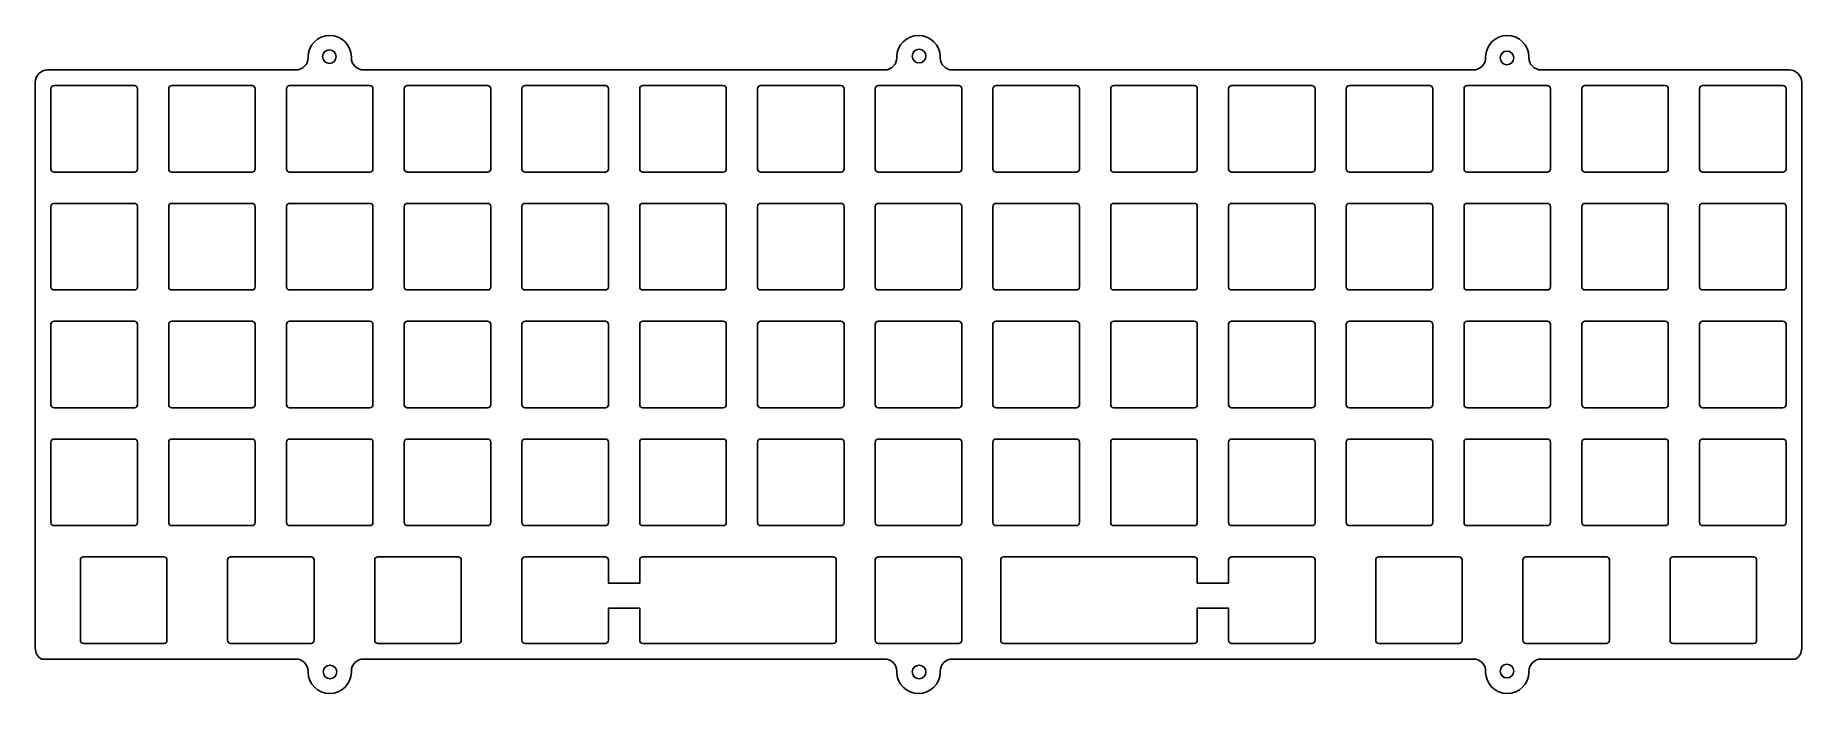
# Model space of a CAD drawing. Header units: millimetres. Extents: x 73 to 358, y -177 to -70.
import ezdxf

# ---------------------------------------------------------------- set-up
doc = ezdxf.new("R2010")
doc.units = ezdxf.units.MM
doc.layers.get('0').update_dxf_attribs({"linetype": 'CONTINUOUS'})

msp = doc.modelspace()

# ---------------------------------------------------------------- linework, layer by layer
for p, q in [((116.651789, -74.058077), (116.651789, -73.958077)), ((123.651789, -73.958077), (123.651789, -74.058077)), ((211.901789, -74.058077), (211.901789, -73.958077)), ((218.901789, -73.958077), (218.901789, -74.058077)), ((307.151789, -74.058077), (307.151789, -73.958077)), ((314.151789, -73.958077), (314.151789, -74.058077)), ((74.526789, -76.057953), (114.674104, -76.057953)), ((125.629474, -76.057953), (209.924104, -76.057953)), ((220.879474, -76.057953), (305.174104, -76.057953)), ((316.129474, -76.057953), (356.276789, -76.057953)), ((72.526789, -169.585108), (72.526789, -78.057953)), ((358.276789, -78.057953), (358.276789, -169.585108)), ((114.651789, -171.308077), (73.526789, -171.308077)), ((209.901789, -171.308077), (125.651789, -171.308077)), ((305.151789, -171.308077), (220.901789, -171.308077)), ((357.276789, -171.308077), (316.151789, -171.308077)), ((116.651789, -173.408077), (116.651789, -173.308077)), ((123.651789, -173.308077), (123.651789, -173.408077)), ((211.901789, -173.408077), (211.901789, -173.308077)), ((218.901789, -173.308077), (218.901789, -173.408077)), ((307.151789, -173.408077), (307.151789, -173.308077)), ((314.151789, -173.308077), (314.151789, -173.408077))]:
    msp.add_line(p, q)
for points in [[(88.551789, -78.582953), (75.551789, -78.582953, 0.4142135624), (75.051789, -79.082953), (75.051789, -92.082953, 0.4142135624), (75.551789, -92.582953), (88.551789, -92.582953, 0.4142135624), (89.051789, -92.082953), (89.051789, -79.082953, 0.4142135624)], [(108.101789, -92.082953), (108.101789, -79.082953, 0.4142135624), (107.601789, -78.582953), (94.601789, -78.582953, 0.4142135624), (94.101789, -79.082953), (94.101789, -92.082953, 0.4142135624), (94.601789, -92.582953), (107.601789, -92.582953, 0.4142135624)], [(126.651789, -78.582953), (113.651789, -78.582953, 0.4142135624), (113.151789, -79.082953), (113.151789, -92.082953, 0.4142135624), (113.651789, -92.582953), (126.651789, -92.582953, 0.4142135624), (127.151789, -92.082953), (127.151789, -79.082953, 0.4142135624)], [(145.701789, -78.582953), (132.701789, -78.582953, 0.4142135624), (132.201789, -79.082953), (132.201789, -92.082953, 0.4142135624), (132.701789, -92.582953), (145.701789, -92.582953, 0.4142135624), (146.201789, -92.082953), (146.201789, -79.082953, 0.4142135624)], [(151.251789, -79.082953, -0.4142135624), (151.751789, -78.582953), (164.751789, -78.582953, -0.4142135624), (165.251789, -79.082953), (165.251789, -92.082953, -0.4142135624), (164.751789, -92.582953), (151.751789, -92.582953, -0.4142135624), (151.251789, -92.082953)], [(183.801789, -78.582953), (170.801789, -78.582953, 0.4142135624), (170.301789, -79.082953), (170.301789, -92.082953, 0.4142135624), (170.801789, -92.582953), (183.801789, -92.582953, 0.4142135624), (184.301789, -92.082953), (184.301789, -79.082953, 0.4142135624)], [(202.851789, -78.582953, -0.4142135624), (203.351789, -79.082953), (203.351789, -92.082953, -0.4142135624), (202.851789, -92.582953), (189.851789, -92.582953, -0.4142135624), (189.351789, -92.082953), (189.351789, -79.082953, -0.4142135624), (189.851789, -78.582953)], [(208.901789, -92.582953, -0.4142135624), (208.401789, -92.082953), (208.401789, -79.082953, -0.4142135624), (208.901789, -78.582953), (221.901789, -78.582953, -0.4142135624), (222.401789, -79.082953), (222.401789, -92.082953, -0.4142135624), (221.901789, -92.582953)], [(241.451789, -92.082953), (241.451789, -79.082953, 0.4142135624), (240.951789, -78.582953), (227.951789, -78.582953, 0.4142135624), (227.451789, -79.082953), (227.451789, -92.082953, 0.4142135624), (227.951789, -92.582953), (240.951789, -92.582953, 0.4142135624)], [(260.501789, -92.082953), (260.501789, -79.082953, 0.4142135624), (260.001789, -78.582953), (247.001789, -78.582953, 0.4142135624), (246.501789, -79.082953), (246.501789, -92.082953, 0.4142135624), (247.001789, -92.582953), (260.001789, -92.582953, 0.4142135624)], [(266.051789, -92.582953, -0.4142135624), (265.551789, -92.082953), (265.551789, -79.082953, -0.4142135624), (266.051789, -78.582953), (279.051789, -78.582953, -0.4142135624), (279.551789, -79.082953), (279.551789, -92.082953, -0.4142135624), (279.051789, -92.582953)], [(298.101789, -78.582953), (285.101789, -78.582953, 0.4142135624), (284.601789, -79.082953), (284.601789, -92.082953, 0.4142135624), (285.101789, -92.582953), (298.101789, -92.582953, 0.4142135624), (298.601789, -92.082953), (298.601789, -79.082953, 0.4142135624)], [(303.651789, -79.082953, -0.4142135624), (304.151789, -78.582953), (317.151789, -78.582953, -0.4142135624), (317.651789, -79.082953), (317.651789, -92.082953, -0.4142135624), (317.151789, -92.582953), (304.151789, -92.582953, -0.4142135624), (303.651789, -92.082953)], [(323.201789, -92.582953), (336.201789, -92.582953, 0.4142135624), (336.701789, -92.082953), (336.701789, -79.082953, 0.4142135624), (336.201789, -78.582953), (323.201789, -78.582953, 0.4142135624), (322.701789, -79.082953), (322.701789, -92.082953, 0.4142135624)], [(341.751789, -79.082953, -0.4142135624), (342.251789, -78.582953), (355.251789, -78.582953, -0.4142135624), (355.751789, -79.082953), (355.751789, -92.082953, -0.4142135624), (355.251789, -92.582953), (342.251789, -92.582953, -0.4142135624), (341.751789, -92.082953)], [(88.551789, -97.632953), (75.551789, -97.632953, 0.4142135624), (75.051789, -98.132953), (75.051789, -111.132953, 0.4142135624), (75.551789, -111.632953), (88.551789, -111.632953, 0.4142135624), (89.051789, -111.132953), (89.051789, -98.132953, 0.4142135624)], [(107.601789, -97.632953, -0.4142135624), (108.101789, -98.132953), (108.101789, -111.132953, -0.4142135624), (107.601789, -111.632953), (94.601789, -111.632953, -0.4142135624), (94.101789, -111.132953), (94.101789, -98.132953, -0.4142135624), (94.601789, -97.632953)], [(126.651789, -97.632953), (113.651789, -97.632953, 0.4142135624), (113.151789, -98.132953), (113.151789, -111.132953, 0.4142135624), (113.651789, -111.632953), (126.651789, -111.632953, 0.4142135624), (127.151789, -111.132953), (127.151789, -98.132953, 0.4142135624)], [(146.201789, -111.132953, -0.4142135624), (145.701789, -111.632953), (132.701789, -111.632953, -0.4142135624), (132.201789, -111.132953), (132.201789, -98.132953, -0.4142135624), (132.701789, -97.632953), (145.701789, -97.632953, -0.4142135624), (146.201789, -98.132953)], [(164.751789, -97.632953, -0.4142135624), (165.251789, -98.132953), (165.251789, -111.132953, -0.4142135624), (164.751789, -111.632953), (151.751789, -111.632953, -0.4142135624), (151.251789, -111.132953), (151.251789, -98.132953, -0.4142135624), (151.751789, -97.632953)], [(184.301789, -111.132953), (184.301789, -98.132953, 0.4142135624), (183.801789, -97.632953), (170.801789, -97.632953, 0.4142135624), (170.301789, -98.132953), (170.301789, -111.132953, 0.4142135624), (170.801789, -111.632953), (183.801789, -111.632953, 0.4142135624)], [(189.351789, -98.132953), (189.351789, -111.132953, 0.4142135624), (189.851789, -111.632953), (202.851789, -111.632953, 0.4142135624), (203.351789, -111.132953), (203.351789, -98.132953, 0.4142135624), (202.851789, -97.632953), (189.851789, -97.632953, 0.4142135624)], [(208.901789, -111.632953), (221.901789, -111.632953, 0.4142135624), (222.401789, -111.132953), (222.401789, -98.132953, 0.4142135624), (221.901789, -97.632953), (208.901789, -97.632953, 0.4142135624), (208.401789, -98.132953), (208.401789, -111.132953, 0.4142135624)], [(227.951789, -111.632953), (240.951789, -111.632953, 0.4142135624), (241.451789, -111.132953), (241.451789, -98.132953, 0.4142135624), (240.951789, -97.632953), (227.951789, -97.632953, 0.4142135624), (227.451789, -98.132953), (227.451789, -111.132953, 0.4142135624)], [(260.001789, -97.632953), (247.001789, -97.632953, 0.4142135624), (246.501789, -98.132953), (246.501789, -111.132953, 0.4142135624), (247.001789, -111.632953), (260.001789, -111.632953, 0.4142135624), (260.501789, -111.132953), (260.501789, -98.132953, 0.4142135624)], [(266.051789, -111.632953), (279.051789, -111.632953, 0.4142135624), (279.551789, -111.132953), (279.551789, -98.132953, 0.4142135624), (279.051789, -97.632953), (266.051789, -97.632953, 0.4142135624), (265.551789, -98.132953), (265.551789, -111.132953, 0.4142135624)], [(298.601789, -111.132953, -0.4142135624), (298.101789, -111.632953), (285.101789, -111.632953, -0.4142135624), (284.601789, -111.132953), (284.601789, -98.132953, -0.4142135624), (285.101789, -97.632953), (298.101789, -97.632953, -0.4142135624), (298.601789, -98.132953)], [(303.651789, -98.132953), (303.651789, -111.132953, 0.4142135624), (304.151789, -111.632953), (317.151789, -111.632953, 0.4142135624), (317.651789, -111.132953), (317.651789, -98.132953, 0.4142135624), (317.151789, -97.632953), (304.151789, -97.632953, 0.4142135624)], [(336.701789, -111.132953, -0.4142135624), (336.201789, -111.632953), (323.201789, -111.632953, -0.4142135624), (322.701789, -111.132953), (322.701789, -98.132953, -0.4142135624), (323.201789, -97.632953), (336.201789, -97.632953, -0.4142135624), (336.701789, -98.132953)], [(355.251789, -97.632953, -0.4142135624), (355.751789, -98.132953), (355.751789, -111.132953, -0.4142135624), (355.251789, -111.632953), (342.251789, -111.632953, -0.4142135624), (341.751789, -111.132953), (341.751789, -98.132953, -0.4142135624), (342.251789, -97.632953)], [(75.051789, -117.182953), (75.051789, -130.182953, 0.4142135624), (75.551789, -130.682953), (88.551789, -130.682953, 0.4142135624), (89.051789, -130.182953), (89.051789, -117.182953, 0.4142135624), (88.551789, -116.682953), (75.551789, -116.682953, 0.4142135624)], [(107.601789, -116.682953, -0.4142135624), (108.101789, -117.182953), (108.101789, -130.182953, -0.4142135624), (107.601789, -130.682953), (94.601789, -130.682953, -0.4142135624), (94.101789, -130.182953), (94.101789, -117.182953, -0.4142135624), (94.601789, -116.682953)], [(113.651789, -130.682953), (126.651789, -130.682953, 0.4142135624), (127.151789, -130.182953), (127.151789, -117.182953, 0.4142135624), (126.651789, -116.682953), (113.651789, -116.682953, 0.4142135624), (113.151789, -117.182953), (113.151789, -130.182953, 0.4142135624)], [(132.701789, -130.682953, -0.4142135624), (132.201789, -130.182953), (132.201789, -117.182953, -0.4142135624), (132.701789, -116.682953), (145.701789, -116.682953, -0.4142135624), (146.201789, -117.182953), (146.201789, -130.182953, -0.4142135624), (145.701789, -130.682953)], [(151.251789, -117.182953), (151.251789, -130.182953, 0.4142135624), (151.751789, -130.682953), (164.751789, -130.682953, 0.4142135624), (165.251789, -130.182953), (165.251789, -117.182953, 0.4142135624), (164.751789, -116.682953), (151.751789, -116.682953, 0.4142135624)], [(170.801789, -130.682953), (183.801789, -130.682953, 0.4142135624), (184.301789, -130.182953), (184.301789, -117.182953, 0.4142135624), (183.801789, -116.682953), (170.801789, -116.682953, 0.4142135624), (170.301789, -117.182953), (170.301789, -130.182953, 0.4142135624)], [(189.351789, -117.182953, -0.4142135624), (189.851789, -116.682953), (202.851789, -116.682953, -0.4142135624), (203.351789, -117.182953), (203.351789, -130.182953, -0.4142135624), (202.851789, -130.682953), (189.851789, -130.682953, -0.4142135624), (189.351789, -130.182953)], [(221.901789, -116.682953, -0.4142135624), (222.401789, -117.182953), (222.401789, -130.182953, -0.4142135624), (221.901789, -130.682953), (208.901789, -130.682953, -0.4142135624), (208.401789, -130.182953), (208.401789, -117.182953, -0.4142135624), (208.901789, -116.682953)], [(227.451789, -117.182953, -0.4142135624), (227.951789, -116.682953), (240.951789, -116.682953, -0.4142135624), (241.451789, -117.182953), (241.451789, -130.182953, -0.4142135624), (240.951789, -130.682953), (227.951789, -130.682953, -0.4142135624), (227.451789, -130.182953)], [(260.001789, -116.682953), (247.001789, -116.682953, 0.4142135624), (246.501789, -117.182953), (246.501789, -130.182953, 0.4142135624), (247.001789, -130.682953), (260.001789, -130.682953, 0.4142135624), (260.501789, -130.182953), (260.501789, -117.182953, 0.4142135624)], [(279.551789, -130.182953, -0.4142135624), (279.051789, -130.682953), (266.051789, -130.682953, -0.4142135624), (265.551789, -130.182953), (265.551789, -117.182953, -0.4142135624), (266.051789, -116.682953), (279.051789, -116.682953, -0.4142135624), (279.551789, -117.182953)], [(284.601789, -117.182953, -0.4142135624), (285.101789, -116.682953), (298.101789, -116.682953, -0.4142135624), (298.601789, -117.182953), (298.601789, -130.182953, -0.4142135624), (298.101789, -130.682953), (285.101789, -130.682953, -0.4142135624), (284.601789, -130.182953)], [(304.151789, -130.682953), (317.151789, -130.682953, 0.4142135624), (317.651789, -130.182953), (317.651789, -117.182953, 0.4142135624), (317.151789, -116.682953), (304.151789, -116.682953, 0.4142135624), (303.651789, -117.182953), (303.651789, -130.182953, 0.4142135624)], [(322.701789, -117.182953), (322.701789, -130.182953, 0.4142135624), (323.201789, -130.682953), (336.201789, -130.682953, 0.4142135624), (336.701789, -130.182953), (336.701789, -117.182953, 0.4142135624), (336.201789, -116.682953), (323.201789, -116.682953, 0.4142135624)], [(342.251789, -130.682953), (355.251789, -130.682953, 0.4142135624), (355.751789, -130.182953), (355.751789, -117.182953, 0.4142135624), (355.251789, -116.682953), (342.251789, -116.682953, 0.4142135624), (341.751789, -117.182953), (341.751789, -130.182953, 0.4142135624)], [(89.051789, -149.232953), (89.051789, -136.232953, 0.4142135624), (88.551789, -135.732953), (75.551789, -135.732953, 0.4142135624), (75.051789, -136.232953), (75.051789, -149.232953, 0.4142135624), (75.551789, -149.732953), (88.551789, -149.732953, 0.4142135624)], [(94.101789, -136.232953), (94.101789, -149.232953, 0.4142135624), (94.601789, -149.732953), (107.601789, -149.732953, 0.4142135624), (108.101789, -149.232953), (108.101789, -136.232953, 0.4142135624), (107.601789, -135.732953), (94.601789, -135.732953, 0.4142135624)], [(126.651789, -135.732953, -0.4142135624), (127.151789, -136.232953), (127.151789, -149.232953, -0.4142135624), (126.651789, -149.732953), (113.651789, -149.732953, -0.4142135624), (113.151789, -149.232953), (113.151789, -136.232953, -0.4142135624), (113.651789, -135.732953)], [(132.201789, -136.232953, -0.4142135624), (132.701789, -135.732953), (145.701789, -135.732953, -0.4142135624), (146.201789, -136.232953), (146.201789, -149.232953, -0.4142135624), (145.701789, -149.732953), (132.701789, -149.732953, -0.4142135624), (132.201789, -149.232953)], [(165.251789, -149.232953, -0.4142135624), (164.751789, -149.732953), (151.751789, -149.732953, -0.4142135624), (151.251789, -149.232953), (151.251789, -136.232953, -0.4142135624), (151.751789, -135.732953), (164.751789, -135.732953, -0.4142135624), (165.251789, -136.232953)], [(184.301789, -149.232953), (184.301789, -136.232953, 0.4142135624), (183.801789, -135.732953), (170.801789, -135.732953, 0.4142135624), (170.301789, -136.232953), (170.301789, -149.232953, 0.4142135624), (170.801789, -149.732953), (183.801789, -149.732953, 0.4142135624)], [(189.851789, -149.732953), (202.851789, -149.732953, 0.4142135624), (203.351789, -149.232953), (203.351789, -136.232953, 0.4142135624), (202.851789, -135.732953), (189.851789, -135.732953, 0.4142135624), (189.351789, -136.232953), (189.351789, -149.232953, 0.4142135624)], [(208.901789, -149.732953, -0.4142135624), (208.401789, -149.232953), (208.401789, -136.232953, -0.4142135624), (208.901789, -135.732953), (221.901789, -135.732953, -0.4142135624), (222.401789, -136.232953), (222.401789, -149.232953, -0.4142135624), (221.901789, -149.732953)], [(241.451789, -149.232953), (241.451789, -136.232953, 0.4142135624), (240.951789, -135.732953), (227.951789, -135.732953, 0.4142135624), (227.451789, -136.232953), (227.451789, -149.232953, 0.4142135624), (227.951789, -149.732953), (240.951789, -149.732953, 0.4142135624)], [(260.501789, -149.232953, -0.4142135624), (260.001789, -149.732953), (247.001789, -149.732953, -0.4142135624), (246.501789, -149.232953), (246.501789, -136.232953, -0.4142135624), (247.001789, -135.732953), (260.001789, -135.732953, -0.4142135624), (260.501789, -136.232953)], [(279.551789, -149.232953, -0.4142135624), (279.051789, -149.732953), (266.051789, -149.732953, -0.4142135624), (265.551789, -149.232953), (265.551789, -136.232953, -0.4142135624), (266.051789, -135.732953), (279.051789, -135.732953, -0.4142135624), (279.551789, -136.232953)], [(285.101789, -149.732953, -0.4142135624), (284.601789, -149.232953), (284.601789, -136.232953, -0.4142135624), (285.101789, -135.732953), (298.101789, -135.732953, -0.4142135624), (298.601789, -136.232953), (298.601789, -149.232953, -0.4142135624), (298.101789, -149.732953)], [(304.151789, -149.732953, -0.4142135624), (303.651789, -149.232953), (303.651789, -136.232953, -0.4142135624), (304.151789, -135.732953), (317.151789, -135.732953, -0.4142135624), (317.651789, -136.232953), (317.651789, -149.232953, -0.4142135624), (317.151789, -149.732953)], [(323.201789, -149.732953), (336.201789, -149.732953, 0.4142135624), (336.701789, -149.232953), (336.701789, -136.232953, 0.4142135624), (336.201789, -135.732953), (323.201789, -135.732953, 0.4142135624), (322.701789, -136.232953), (322.701789, -149.232953, 0.4142135624)], [(341.751789, -136.232953), (341.751789, -149.232953, 0.4142135624), (342.251789, -149.732953), (355.251789, -149.732953, 0.4142135624), (355.751789, -149.232953), (355.751789, -136.232953, 0.4142135624), (355.251789, -135.732953), (342.251789, -135.732953, 0.4142135624)], [(93.814009, -168.282383), (93.814009, -155.282853, 0.4142135624), (93.314009, -154.782853), (80.314539, -154.782853, 0.4142135624), (79.814539, -155.282853), (79.814539, -168.282383, 0.4142135624), (80.314539, -168.782383), (93.314009, -168.782383, 0.4142135624)], [(117.126509, -154.782853), (104.125709, -154.782853, 0.4142135624), (103.625709, -155.282853), (103.625709, -168.282383, 0.4142135624), (104.125709, -168.782383), (117.126509, -168.782383, 0.4142135624), (117.626509, -168.282383), (117.626509, -155.282853, 0.4142135624)], [(127.438309, -155.282853), (127.438309, -168.282383, 0.4142135624), (127.938309, -168.782383), (140.939009, -168.782383, 0.4142135624), (141.439009, -168.282383), (141.439009, -155.282853, 0.4142135624), (140.939009, -154.782853), (127.938309, -154.782853, 0.4142135624)], [(164.752909, -168.782383), (151.752209, -168.782383, -0.4142135624), (151.252209, -168.282383), (151.252209, -155.282853, -0.4142135624), (151.752209, -154.782853), (156.103109, -154.782853), (160.402009, -154.782853), (164.752909, -154.782853, -0.4142135624), (165.252909, -155.282853), (165.252909, -159.066421), (170.302209, -159.066421), (170.302209, -155.282853, -0.4142135624), (170.802209, -154.782853), (172.776809, -154.782853), (177.076809, -154.782853), (193.826809, -154.782853), (194.201809, -154.782853), (201.601809, -154.782853, -0.4142135624), (202.101809, -155.282853), (202.101809, -159.482053), (202.101809, -164.081893), (202.101809, -167.312033), (202.101809, -168.282383, -0.4142135624), (201.601809, -168.782383), (193.826809, -168.782383), (170.802209, -168.782383, -0.4142135624), (170.302209, -168.282383), (170.302209, -164.081893), (170.302209, -163.066521), (165.252909, -163.066521), (165.252909, -164.081893), (165.252909, -168.282383, -0.4142135624)], [(208.401809, -168.282383), (208.401809, -164.081893), (208.401809, -159.482053), (208.401809, -155.282853, -0.4142135624), (208.901809, -154.782853), (221.902809, -154.782853, -0.4142135624), (222.402809, -155.282853), (222.402809, -159.482053), (222.402809, -164.081893), (222.402809, -168.282383, -0.4142135624), (221.902809, -168.782383), (208.901809, -168.782383, -0.4142135624)], [(260.002809, -168.782383), (236.976809, -168.782383), (229.201809, -168.782383, -0.4142135624), (228.701809, -168.282383), (228.701809, -167.312033), (228.701809, -164.081893), (228.701809, -159.482053), (228.701809, -155.282853, -0.4142135624), (229.201809, -154.782853), (236.601809, -154.782853), (253.727809, -154.782853), (258.027809, -154.782853), (260.002809, -154.782853, -0.4142135624), (260.502809, -155.282853), (260.502809, -159.066421), (263.405204, -159.066421), (265.550809, -159.066421), (265.550809, -155.282853, -0.4142135624), (266.050809, -154.782853), (270.402809, -154.782853), (274.700809, -154.782853), (279.051809, -154.782853, -0.4142135624), (279.551809, -155.282853), (279.551809, -168.282383, -0.4142135624), (279.051809, -168.782383), (266.050809, -168.782383, -0.4142135624), (265.550809, -168.282383), (265.550809, -164.081893), (265.550809, -163.066521), (263.405204, -163.066521), (260.502809, -163.066521), (260.502809, -164.081893), (260.502809, -168.282383, -0.4142135624)], [(289.864809, -168.782383), (302.863809, -168.782383, 0.4142135624), (303.363809, -168.282383), (303.363809, -155.282853, 0.4142135624), (302.863809, -154.782853), (289.864809, -154.782853, 0.4142135624), (289.364809, -155.282853), (289.364809, -168.282383, 0.4142135624)], [(326.676809, -154.782853), (313.675809, -154.782853, 0.4142135624), (313.175809, -155.282853), (313.175809, -168.282383, 0.4142135624), (313.675809, -168.782383), (326.676809, -168.782383, 0.4142135624), (327.176809, -168.282383), (327.176809, -155.282853, 0.4142135624)], [(350.988809, -168.282383), (350.988809, -155.282853, 0.4142135624), (350.488809, -154.782853), (337.489809, -154.782853, 0.4142135624), (336.989809, -155.282853), (336.989809, -168.282383, 0.4142135624), (337.489809, -168.782383), (350.488809, -168.782383, 0.4142135624)]]:
    msp.add_lwpolyline(points, format="xyb", close=True)
for centre in [(120.1, -73.9), (215.503306, -73.818812), (310.6, -74.1), (120.2, -173.4), (215.5, -173.4), (310.6, -173.266154)]:
    msp.add_circle(centre, 1.1)
for centre, radius, start, end in [((120.151789, -73.958077), 3.5, 0, 180), ((215.401789, -73.958077), 3.5, 0, 180), ((310.651789, -73.958077), 3.5, 0, 180), ((114.651789, -74.058077), 2, 270.63929077, 360), ((125.651789, -74.058077), 2, 180, 269.36070852), ((209.901789, -74.058077), 2, 270.63929077, 360), ((220.901789, -74.058077), 2, 180, 269.36070852), ((305.151789, -74.058077), 2, 270.63929077, 360), ((316.151789, -74.058077), 2, 180, 269.36070852), ((74.526789, -78.057953), 2, 90, 180), ((356.276789, -78.057953), 2, 0, 90), ((74.526789, -169.585108), 2, 180, 239.47665867), ((114.651789, -173.308077), 2, 0, 90), ((125.651789, -173.308077), 2, 90, 180), ((209.901789, -173.308077), 2, 0, 90), ((220.901789, -173.308077), 2, 90, 180), ((305.151789, -173.308077), 2, 0, 90), ((316.151789, -173.308077), 2, 90, 180), ((356.276789, -169.585108), 2, 300.52334447, 359.99999879), ((120.151789, -173.408077), 3.5, -180, 0), ((215.401789, -173.408077), 3.5, 180, 360), ((310.651789, -173.408077), 3.5, 180, 360)]:
    msp.add_arc(centre, radius, start, end)

doc.saveas('drawing.dxf')
